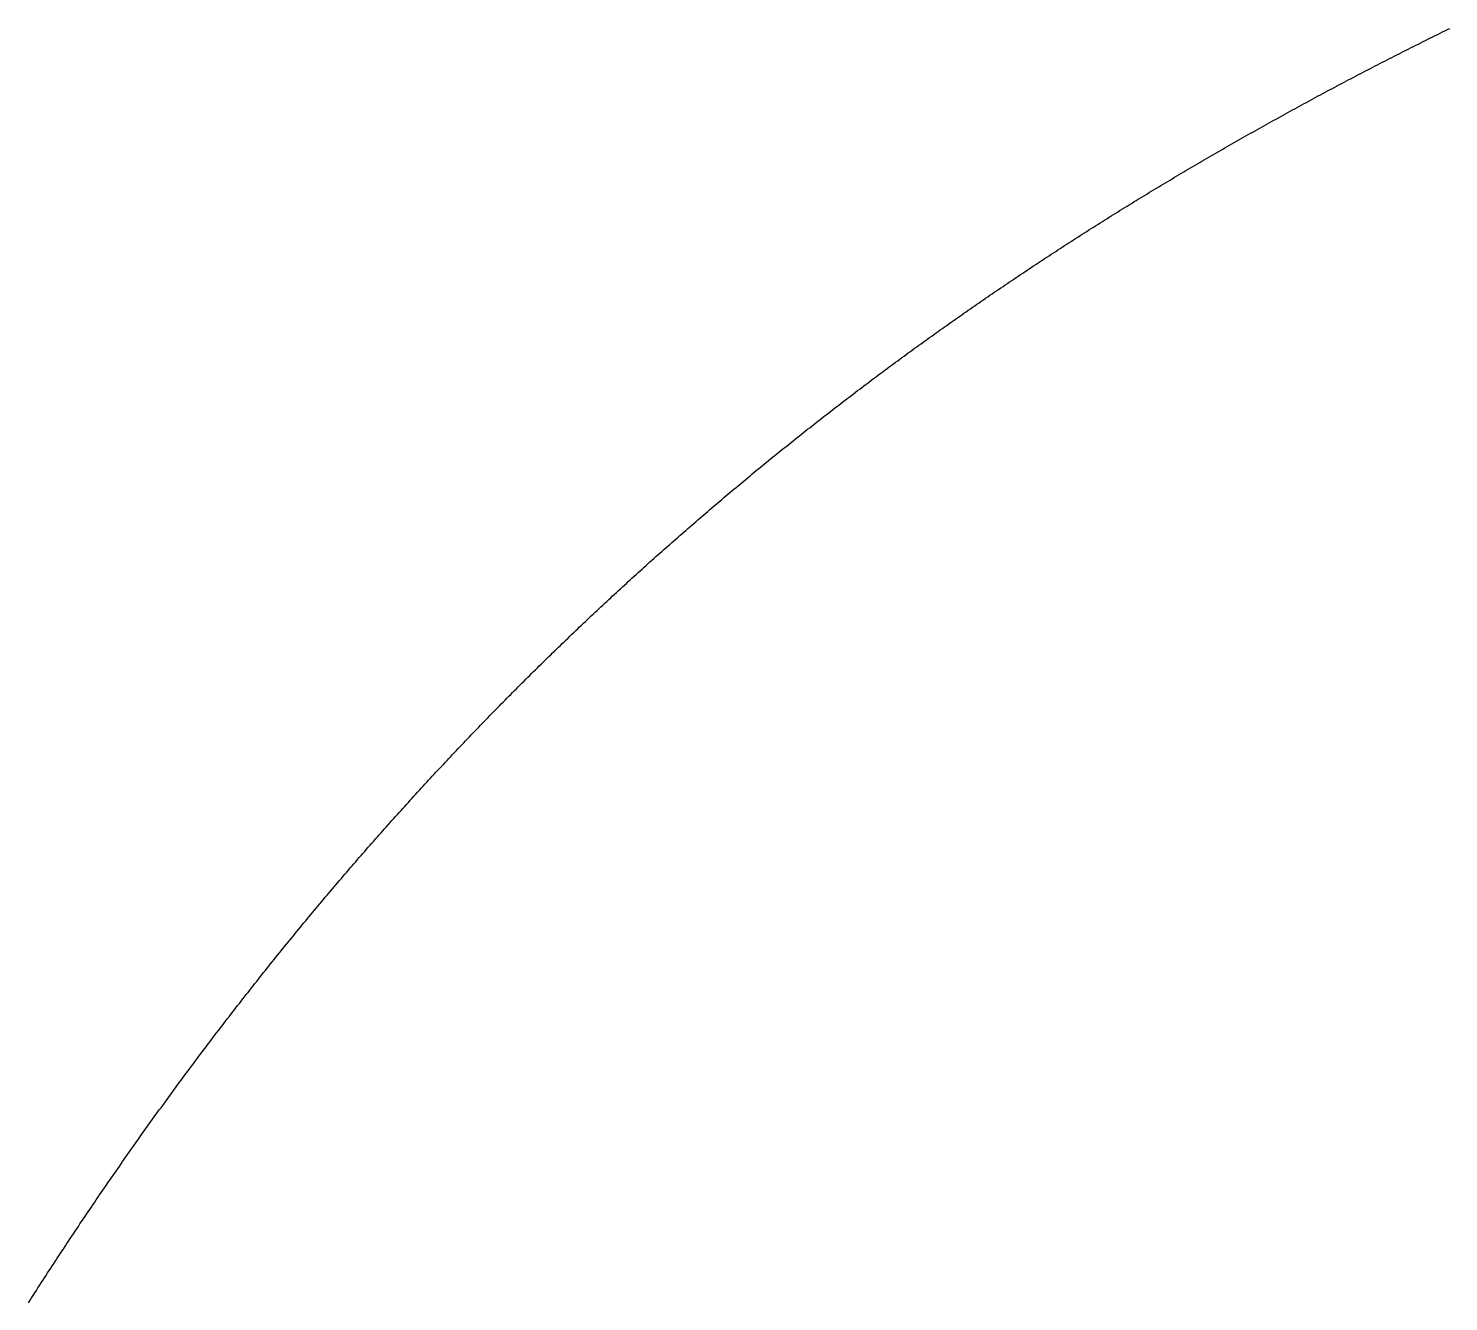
# Model space of a CAD drawing. Header units: millimetres. Extents: x 88 to 97873, y 32 to 55088.
# Drawn here: x 47987.84 to 47993.02, y 5237.54 to 5242.18 of the extents above; entities that cross this region are included whole.
import ezdxf

# ---------------------------------------------------------------- set-up
doc = ezdxf.new("R2010")
doc.units = ezdxf.units.MM
doc.header["$LTSCALE"] = 0.3

msp = doc.modelspace()

# ---------------------------------------------------------------- linework, layer by layer
for p, q in [((47992.9515, 5242.1432), (47992.9604, 5242.1476)), ((47992.9604, 5242.1476), (47992.9692, 5242.1519)), ((47992.9692, 5242.1519), (47992.978, 5242.1563)), ((47992.978, 5242.1563), (47992.9868, 5242.1607)), ((47992.9868, 5242.1607), (47992.9957, 5242.165)), ((47992.9957, 5242.165), (47993.0045, 5242.1694)), ((47993.0045, 5242.1694), (47993.0133, 5242.1737)), ((47993.0133, 5242.1737), (47993.0222, 5242.1781)), ((47992.8461, 5242.0903), (47992.8549, 5242.0947)), ((47992.8549, 5242.0947), (47992.8637, 5242.0992)), ((47992.8637, 5242.0992), (47992.8724, 5242.1036)), ((47992.8724, 5242.1036), (47992.8812, 5242.108)), ((47992.8812, 5242.108), (47992.89, 5242.1124)), ((47992.89, 5242.1124), (47992.8988, 5242.1168)), ((47992.8988, 5242.1168), (47992.9075, 5242.1212)), ((47992.9075, 5242.1212), (47992.9163, 5242.1256)), ((47992.9163, 5242.1256), (47992.9251, 5242.13)), ((47992.9251, 5242.13), (47992.9339, 5242.1344)), ((47992.9339, 5242.1344), (47992.9427, 5242.1388)), ((47992.9427, 5242.1388), (47992.9515, 5242.1432)), ((47992.7414, 5242.0367), (47992.7501, 5242.0412)), ((47992.7501, 5242.0412), (47992.7588, 5242.0457)), ((47992.7588, 5242.0457), (47992.7675, 5242.0502)), ((47992.7675, 5242.0502), (47992.7763, 5242.0546)), ((47992.7763, 5242.0546), (47992.785, 5242.0591)), ((47992.785, 5242.0591), (47992.7937, 5242.0636)), ((47992.7937, 5242.0636), (47992.8024, 5242.068)), ((47992.8024, 5242.068), (47992.8112, 5242.0725)), ((47992.8112, 5242.0725), (47992.8199, 5242.077)), ((47992.8199, 5242.077), (47992.8286, 5242.0814)), ((47992.8286, 5242.0814), (47992.8374, 5242.0859)), ((47992.8374, 5242.0859), (47992.8461, 5242.0903)), ((47992.6461, 5241.9869), (47992.6547, 5241.9914)), ((47992.6547, 5241.9914), (47992.6634, 5241.996)), ((47992.6634, 5241.996), (47992.672, 5242.0005)), ((47992.672, 5242.0005), (47992.6807, 5242.0051)), ((47992.6807, 5242.0051), (47992.6893, 5242.0096)), ((47992.6893, 5242.0096), (47992.698, 5242.0141)), ((47992.698, 5242.0141), (47992.7067, 5242.0186)), ((47992.7067, 5242.0186), (47992.7154, 5242.0232)), ((47992.7154, 5242.0232), (47992.7241, 5242.0277)), ((47992.7241, 5242.0277), (47992.7327, 5242.0322)), ((47992.7327, 5242.0322), (47992.7414, 5242.0367)), ((47992.5513, 5241.9365), (47992.5599, 5241.9411)), ((47992.5599, 5241.9411), (47992.5685, 5241.9457)), ((47992.5685, 5241.9457), (47992.5771, 5241.9503)), ((47992.5771, 5241.9503), (47992.5857, 5241.9549)), ((47992.5857, 5241.9549), (47992.5943, 5241.9595)), ((47992.5943, 5241.9595), (47992.6029, 5241.9641)), ((47992.6029, 5241.9641), (47992.6115, 5241.9686)), ((47992.6115, 5241.9686), (47992.6202, 5241.9732)), ((47992.6202, 5241.9732), (47992.6288, 5241.9778)), ((47992.6288, 5241.9778), (47992.6374, 5241.9823)), ((47992.6374, 5241.9823), (47992.6461, 5241.9869)), ((47992.4485, 5241.8808), (47992.457, 5241.8855)), ((47992.457, 5241.8855), (47992.4656, 5241.8901)), ((47992.4656, 5241.8901), (47992.4741, 5241.8948)), ((47992.4741, 5241.8948), (47992.4827, 5241.8994)), ((47992.4827, 5241.8994), (47992.4912, 5241.9041)), ((47992.4912, 5241.9041), (47992.4998, 5241.9087)), ((47992.4998, 5241.9087), (47992.5084, 5241.9134)), ((47992.5084, 5241.9134), (47992.5169, 5241.918)), ((47992.5169, 5241.918), (47992.5255, 5241.9226)), ((47992.5255, 5241.9226), (47992.5341, 5241.9273)), ((47992.5341, 5241.9273), (47992.5427, 5241.9319)), ((47992.5427, 5241.9319), (47992.5513, 5241.9365)), ((47992.3549, 5241.8291), (47992.3634, 5241.8338)), ((47992.3634, 5241.8338), (47992.3719, 5241.8385)), ((47992.3719, 5241.8385), (47992.3804, 5241.8432)), ((47992.3804, 5241.8432), (47992.3889, 5241.848)), ((47992.3889, 5241.848), (47992.3974, 5241.8527)), ((47992.3974, 5241.8527), (47992.4059, 5241.8574)), ((47992.4059, 5241.8574), (47992.4144, 5241.8621)), ((47992.4144, 5241.8621), (47992.4229, 5241.8667)), ((47992.4229, 5241.8667), (47992.4314, 5241.8714)), ((47992.4314, 5241.8714), (47992.44, 5241.8761)), ((47992.44, 5241.8761), (47992.4485, 5241.8808)), ((47992.2703, 5241.7815), (47992.2788, 5241.7863)), ((47992.2788, 5241.7863), (47992.2872, 5241.7911)), ((47992.2872, 5241.7911), (47992.2956, 5241.7958)), ((47992.2956, 5241.7958), (47992.3041, 5241.8006)), ((47992.3041, 5241.8006), (47992.3126, 5241.8054)), ((47992.3126, 5241.8054), (47992.321, 5241.8101)), ((47992.321, 5241.8101), (47992.3295, 5241.8149)), ((47992.3295, 5241.8149), (47992.338, 5241.8196)), ((47992.338, 5241.8196), (47992.3464, 5241.8243)), ((47992.3464, 5241.8243), (47992.3549, 5241.8291)), ((47992.1778, 5241.7286), (47992.1862, 5241.7334)), ((47992.1862, 5241.7334), (47992.1946, 5241.7382)), ((47992.1946, 5241.7382), (47992.203, 5241.7431)), ((47992.203, 5241.7431), (47992.2114, 5241.7479)), ((47992.2114, 5241.7479), (47992.2198, 5241.7527)), ((47992.2198, 5241.7527), (47992.2282, 5241.7575)), ((47992.2282, 5241.7575), (47992.2366, 5241.7623)), ((47992.2366, 5241.7623), (47992.245, 5241.7671)), ((47992.245, 5241.7671), (47992.2535, 5241.7719)), ((47992.2535, 5241.7719), (47992.2619, 5241.7767)), ((47992.2619, 5241.7767), (47992.2703, 5241.7815)), ((47992.0859, 5241.675), (47992.0942, 5241.6799)), ((47992.0942, 5241.6799), (47992.1025, 5241.6848)), ((47992.1025, 5241.6848), (47992.1109, 5241.6897)), ((47992.1109, 5241.6897), (47992.1192, 5241.6945)), ((47992.1192, 5241.6945), (47992.1276, 5241.6994)), ((47992.1276, 5241.6994), (47992.1359, 5241.7043)), ((47992.1359, 5241.7043), (47992.1443, 5241.7092)), ((47992.1443, 5241.7092), (47992.1527, 5241.714)), ((47992.1527, 5241.714), (47992.161, 5241.7189)), ((47992.161, 5241.7189), (47992.1694, 5241.7237)), ((47992.1694, 5241.7237), (47992.1778, 5241.7286)), ((47992.0028, 5241.6257), (47992.0111, 5241.6306)), ((47992.0111, 5241.6306), (47992.0193, 5241.6356)), ((47992.0193, 5241.6356), (47992.0276, 5241.6405)), ((47992.0276, 5241.6405), (47992.0359, 5241.6455)), ((47992.0359, 5241.6455), (47992.0443, 5241.6504)), ((47992.0443, 5241.6504), (47992.0526, 5241.6553)), ((47992.0526, 5241.6553), (47992.0609, 5241.6602)), ((47992.0609, 5241.6602), (47992.0692, 5241.6652)), ((47992.0692, 5241.6652), (47992.0775, 5241.6701)), ((47992.0775, 5241.6701), (47992.0859, 5241.675)), ((47991.9119, 5241.5708), (47991.9201, 5241.5758)), ((47991.9201, 5241.5758), (47991.9284, 5241.5809)), ((47991.9284, 5241.5809), (47991.9366, 5241.5859)), ((47991.9366, 5241.5859), (47991.9449, 5241.5909)), ((47991.9449, 5241.5909), (47991.9531, 5241.5958)), ((47991.9531, 5241.5958), (47991.9614, 5241.6008)), ((47991.9614, 5241.6008), (47991.9697, 5241.6058)), ((47991.9697, 5241.6058), (47991.9779, 5241.6108)), ((47991.9779, 5241.6108), (47991.9862, 5241.6158)), ((47991.9862, 5241.6158), (47991.9945, 5241.6207)), ((47991.9945, 5241.6207), (47992.0028, 5241.6257)), ((47991.8298, 5241.5204), (47991.838, 5241.5255)), ((47991.838, 5241.5255), (47991.8462, 5241.5305)), ((47991.8462, 5241.5305), (47991.8544, 5241.5356)), ((47991.8544, 5241.5356), (47991.8626, 5241.5406)), ((47991.8626, 5241.5406), (47991.8708, 5241.5457)), ((47991.8708, 5241.5457), (47991.879, 5241.5507)), ((47991.879, 5241.5507), (47991.8872, 5241.5558)), ((47991.8872, 5241.5558), (47991.8954, 5241.5608)), ((47991.8954, 5241.5608), (47991.9037, 5241.5658)), ((47991.9037, 5241.5658), (47991.9119, 5241.5708)), ((47991.7481, 5241.4694), (47991.7562, 5241.4745)), ((47991.7562, 5241.4745), (47991.7644, 5241.4796)), ((47991.7644, 5241.4796), (47991.7726, 5241.4847)), ((47991.7726, 5241.4847), (47991.7807, 5241.4898)), ((47991.7807, 5241.4898), (47991.7889, 5241.4949)), ((47991.7889, 5241.4949), (47991.797, 5241.5)), ((47991.797, 5241.5), (47991.8052, 5241.5051)), ((47991.8052, 5241.5051), (47991.8134, 5241.5102)), ((47991.8134, 5241.5102), (47991.8216, 5241.5153)), ((47991.8216, 5241.5153), (47991.8298, 5241.5204)), ((47991.6669, 5241.4178), (47991.675, 5241.423)), ((47991.675, 5241.423), (47991.6831, 5241.4282)), ((47991.6831, 5241.4282), (47991.6912, 5241.4333)), ((47991.6912, 5241.4333), (47991.6993, 5241.4385)), ((47991.6993, 5241.4385), (47991.7074, 5241.4437)), ((47991.7074, 5241.4437), (47991.7156, 5241.4488)), ((47991.7156, 5241.4488), (47991.7237, 5241.454)), ((47991.7237, 5241.454), (47991.7318, 5241.4591)), ((47991.7318, 5241.4591), (47991.74, 5241.4642)), ((47991.74, 5241.4642), (47991.7481, 5241.4694)), ((47991.5862, 5241.3657), (47991.5942, 5241.3709)), ((47991.5942, 5241.3709), (47991.6023, 5241.3761)), ((47991.6023, 5241.3761), (47991.6103, 5241.3814)), ((47991.6103, 5241.3814), (47991.6184, 5241.3866)), ((47991.6184, 5241.3866), (47991.6265, 5241.3918)), ((47991.6265, 5241.3918), (47991.6345, 5241.397)), ((47991.6345, 5241.397), (47991.6426, 5241.4022)), ((47991.6426, 5241.4022), (47991.6507, 5241.4074)), ((47991.6507, 5241.4074), (47991.6588, 5241.4126)), ((47991.6588, 5241.4126), (47991.6669, 5241.4178)), ((47991.5059, 5241.3129), (47991.5139, 5241.3182)), ((47991.5139, 5241.3182), (47991.5219, 5241.3235)), ((47991.5219, 5241.3235), (47991.5299, 5241.3288)), ((47991.5299, 5241.3288), (47991.5379, 5241.3341)), ((47991.5379, 5241.3341), (47991.5459, 5241.3394)), ((47991.5459, 5241.3394), (47991.554, 5241.3446)), ((47991.554, 5241.3446), (47991.562, 5241.3499)), ((47991.562, 5241.3499), (47991.5701, 5241.3552)), ((47991.5701, 5241.3552), (47991.5781, 5241.3604)), ((47991.5781, 5241.3604), (47991.5862, 5241.3657)), ((47991.426, 5241.2596), (47991.434, 5241.265)), ((47991.434, 5241.265), (47991.442, 5241.2704)), ((47991.442, 5241.2704), (47991.4499, 5241.2757)), ((47991.4499, 5241.2757), (47991.4579, 5241.281)), ((47991.4579, 5241.281), (47991.4659, 5241.2864)), ((47991.4659, 5241.2864), (47991.4739, 5241.2917)), ((47991.4739, 5241.2917), (47991.4819, 5241.297)), ((47991.4819, 5241.297), (47991.4899, 5241.3023)), ((47991.4899, 5241.3023), (47991.4979, 5241.3076)), ((47991.4979, 5241.3076), (47991.5059, 5241.3129)), ((47991.3546, 5241.2112), (47991.3625, 5241.2166)), ((47991.3625, 5241.2166), (47991.3704, 5241.222)), ((47991.3704, 5241.222), (47991.3783, 5241.2274)), ((47991.3783, 5241.2274), (47991.3863, 5241.2328)), ((47991.3863, 5241.2328), (47991.3942, 5241.2382)), ((47991.3942, 5241.2382), (47991.4022, 5241.2435)), ((47991.4022, 5241.2435), (47991.4101, 5241.2489)), ((47991.4101, 5241.2489), (47991.4181, 5241.2543)), ((47991.4181, 5241.2543), (47991.426, 5241.2596)), ((47991.2756, 5241.1568), (47991.2835, 5241.1622)), ((47991.2835, 5241.1622), (47991.2913, 5241.1677)), ((47991.2913, 5241.1677), (47991.2992, 5241.1731)), ((47991.2992, 5241.1731), (47991.3071, 5241.1786)), ((47991.3071, 5241.1786), (47991.315, 5241.184)), ((47991.315, 5241.184), (47991.3229, 5241.1895)), ((47991.3229, 5241.1895), (47991.3308, 5241.1949)), ((47991.3308, 5241.1949), (47991.3387, 5241.2003)), ((47991.3387, 5241.2003), (47991.3466, 5241.2058)), ((47991.3466, 5241.2058), (47991.3546, 5241.2112)), ((47991.2049, 5241.1073), (47991.2127, 5241.1128)), ((47991.2127, 5241.1128), (47991.2206, 5241.1183)), ((47991.2206, 5241.1183), (47991.2284, 5241.1238)), ((47991.2284, 5241.1238), (47991.2363, 5241.1293)), ((47991.2363, 5241.1293), (47991.2441, 5241.1348)), ((47991.2441, 5241.1348), (47991.252, 5241.1403)), ((47991.252, 5241.1403), (47991.2598, 5241.1458)), ((47991.2598, 5241.1458), (47991.2677, 5241.1513)), ((47991.2677, 5241.1513), (47991.2756, 5241.1568)), ((47991.1268, 5241.0517), (47991.1346, 5241.0573)), ((47991.1346, 5241.0573), (47991.1423, 5241.0629)), ((47991.1423, 5241.0629), (47991.1502, 5241.0685)), ((47991.1502, 5241.0685), (47991.158, 5241.074)), ((47991.158, 5241.074), (47991.1658, 5241.0796)), ((47991.1658, 5241.0796), (47991.1736, 5241.0851)), ((47991.1736, 5241.0851), (47991.1814, 5241.0907)), ((47991.1814, 5241.0907), (47991.1892, 5241.0962)), ((47991.1892, 5241.0962), (47991.1971, 5241.1018)), ((47991.1971, 5241.1018), (47991.2049, 5241.1073)), ((47991.0568, 5241.0012), (47991.0646, 5241.0069)), ((47991.0646, 5241.0069), (47991.0723, 5241.0125)), ((47991.0723, 5241.0125), (47991.0801, 5241.0181)), ((47991.0801, 5241.0181), (47991.0879, 5241.0237)), ((47991.0879, 5241.0237), (47991.0956, 5241.0293)), ((47991.0956, 5241.0293), (47991.1034, 5241.035)), ((47991.1034, 5241.035), (47991.1112, 5241.0406)), ((47991.1112, 5241.0406), (47991.119, 5241.0461)), ((47991.119, 5241.0461), (47991.1268, 5241.0517)), ((47990.9873, 5240.9502), (47990.995, 5240.9559)), ((47990.995, 5240.9559), (47991.0027, 5240.9616)), ((47991.0027, 5240.9616), (47991.0104, 5240.9673)), ((47991.0104, 5240.9673), (47991.0181, 5240.973)), ((47991.0181, 5240.973), (47991.0259, 5240.9786)), ((47991.0259, 5240.9786), (47991.0336, 5240.9843)), ((47991.0336, 5240.9843), (47991.0413, 5240.9899)), ((47991.0413, 5240.9899), (47991.0491, 5240.9956)), ((47991.0491, 5240.9956), (47991.0568, 5241.0012)), ((47990.918, 5240.8987), (47990.9257, 5240.9045)), ((47990.9257, 5240.9045), (47990.9334, 5240.9102)), ((47990.9334, 5240.9102), (47990.9411, 5240.9159)), ((47990.9411, 5240.9159), (47990.9488, 5240.9217)), ((47990.9488, 5240.9217), (47990.9565, 5240.9274)), ((47990.9565, 5240.9274), (47990.9641, 5240.9331)), ((47990.9641, 5240.9331), (47990.9718, 5240.9388)), ((47990.9718, 5240.9388), (47990.9796, 5240.9445)), ((47990.9796, 5240.9445), (47990.9873, 5240.9502)), ((47990.8492, 5240.8467), (47990.8568, 5240.8525)), ((47990.8568, 5240.8525), (47990.8645, 5240.8583)), ((47990.8645, 5240.8583), (47990.8721, 5240.8641)), ((47990.8721, 5240.8641), (47990.8798, 5240.8699)), ((47990.8798, 5240.8699), (47990.8874, 5240.8757)), ((47990.8874, 5240.8757), (47990.8951, 5240.8814)), ((47990.8951, 5240.8814), (47990.9027, 5240.8872)), ((47990.9027, 5240.8872), (47990.9104, 5240.893)), ((47990.9104, 5240.893), (47990.918, 5240.8987)), ((47990.7807, 5240.7942), (47990.7883, 5240.8001)), ((47990.7883, 5240.8001), (47990.7959, 5240.8059)), ((47990.7959, 5240.8059), (47990.8035, 5240.8118)), ((47990.8035, 5240.8118), (47990.8111, 5240.8176)), ((47990.8111, 5240.8176), (47990.8187, 5240.8234)), ((47990.8187, 5240.8234), (47990.8263, 5240.8293)), ((47990.8263, 5240.8293), (47990.8339, 5240.8351)), ((47990.8339, 5240.8351), (47990.8416, 5240.8409)), ((47990.8416, 5240.8409), (47990.8492, 5240.8467)), ((47990.7126, 5240.7412), (47990.7201, 5240.7471)), ((47990.7201, 5240.7471), (47990.7277, 5240.753)), ((47990.7277, 5240.753), (47990.7352, 5240.7589)), ((47990.7352, 5240.7589), (47990.7428, 5240.7648)), ((47990.7428, 5240.7648), (47990.7504, 5240.7707)), ((47990.7504, 5240.7707), (47990.758, 5240.7766)), ((47990.758, 5240.7766), (47990.7655, 5240.7825)), ((47990.7655, 5240.7825), (47990.7731, 5240.7883)), ((47990.7731, 5240.7883), (47990.7807, 5240.7942)), ((47990.6523, 5240.6936), (47990.6598, 5240.6996)), ((47990.6598, 5240.6996), (47990.6673, 5240.7056)), ((47990.6673, 5240.7056), (47990.6749, 5240.7115)), ((47990.6749, 5240.7115), (47990.6824, 5240.7175)), ((47990.6824, 5240.7175), (47990.6899, 5240.7234)), ((47990.6899, 5240.7234), (47990.6975, 5240.7294)), ((47990.6975, 5240.7294), (47990.705, 5240.7353)), ((47990.705, 5240.7353), (47990.7126, 5240.7412)), ((47990.5848, 5240.6397), (47990.5923, 5240.6457)), ((47990.5923, 5240.6457), (47990.5998, 5240.6517)), ((47990.5998, 5240.6517), (47990.6073, 5240.6577)), ((47990.6073, 5240.6577), (47990.6148, 5240.6637)), ((47990.6148, 5240.6637), (47990.6223, 5240.6697)), ((47990.6223, 5240.6697), (47990.6298, 5240.6757)), ((47990.6298, 5240.6757), (47990.6373, 5240.6817)), ((47990.6373, 5240.6817), (47990.6448, 5240.6877)), ((47990.6448, 5240.6877), (47990.6523, 5240.6936)), ((47990.5251, 5240.5912), (47990.5326, 5240.5973)), ((47990.5326, 5240.5973), (47990.54, 5240.6034)), ((47990.54, 5240.6034), (47990.5475, 5240.6094)), ((47990.5475, 5240.6094), (47990.5549, 5240.6155)), ((47990.5549, 5240.6155), (47990.5624, 5240.6216)), ((47990.5624, 5240.6216), (47990.5699, 5240.6276)), ((47990.5699, 5240.6276), (47990.5773, 5240.6336)), ((47990.5773, 5240.6336), (47990.5848, 5240.6397)), ((47990.4583, 5240.5363), (47990.4657, 5240.5424)), ((47990.4657, 5240.5424), (47990.4732, 5240.5485)), ((47990.4732, 5240.5485), (47990.4806, 5240.5547)), ((47990.4806, 5240.5547), (47990.488, 5240.5608)), ((47990.488, 5240.5608), (47990.4954, 5240.5669)), ((47990.4954, 5240.5669), (47990.5028, 5240.573)), ((47990.5028, 5240.573), (47990.5103, 5240.5791)), ((47990.5103, 5240.5791), (47990.5177, 5240.5852)), ((47990.5177, 5240.5852), (47990.5251, 5240.5912)), ((47990.3993, 5240.487), (47990.4066, 5240.4932)), ((47990.4066, 5240.4932), (47990.414, 5240.4993)), ((47990.414, 5240.4993), (47990.4214, 5240.5055)), ((47990.4214, 5240.5055), (47990.4288, 5240.5117)), ((47990.4288, 5240.5117), (47990.4362, 5240.5178)), ((47990.4362, 5240.5178), (47990.4435, 5240.524)), ((47990.4435, 5240.524), (47990.4509, 5240.5301)), ((47990.4509, 5240.5301), (47990.4583, 5240.5363)), ((47990.3331, 5240.431), (47990.3404, 5240.4373)), ((47990.3404, 5240.4373), (47990.3478, 5240.4435)), ((47990.3478, 5240.4435), (47990.3551, 5240.4497)), ((47990.3551, 5240.4497), (47990.3625, 5240.4559)), ((47990.3625, 5240.4559), (47990.3698, 5240.4622)), ((47990.3698, 5240.4622), (47990.3772, 5240.4684)), ((47990.3772, 5240.4684), (47990.3845, 5240.4746)), ((47990.3845, 5240.4746), (47990.3919, 5240.4808)), ((47990.3919, 5240.4808), (47990.3993, 5240.487)), ((47990.2746, 5240.3808), (47990.2819, 5240.3871)), ((47990.2819, 5240.3871), (47990.2892, 5240.3934)), ((47990.2892, 5240.3934), (47990.2965, 5240.3997)), ((47990.2965, 5240.3997), (47990.3038, 5240.406)), ((47990.3038, 5240.406), (47990.3111, 5240.4122)), ((47990.3111, 5240.4122), (47990.3185, 5240.4185)), ((47990.3185, 5240.4185), (47990.3258, 5240.4248)), ((47990.3258, 5240.4248), (47990.3331, 5240.431)), ((47990.2164, 5240.3302), (47990.2236, 5240.3365)), ((47990.2236, 5240.3365), (47990.2309, 5240.3429)), ((47990.2309, 5240.3429), (47990.2382, 5240.3492)), ((47990.2382, 5240.3492), (47990.2455, 5240.3556)), ((47990.2455, 5240.3556), (47990.2527, 5240.3619)), ((47990.2527, 5240.3619), (47990.26, 5240.3682)), ((47990.26, 5240.3682), (47990.2673, 5240.3745)), ((47990.2673, 5240.3745), (47990.2746, 5240.3808)), ((47990.1584, 5240.2792), (47990.1657, 5240.2856)), ((47990.1657, 5240.2856), (47990.1729, 5240.292)), ((47990.1729, 5240.292), (47990.1801, 5240.2983)), ((47990.1801, 5240.2983), (47990.1874, 5240.3047)), ((47990.1874, 5240.3047), (47990.1946, 5240.3111)), ((47990.1946, 5240.3111), (47990.2019, 5240.3175)), ((47990.2019, 5240.3175), (47990.2091, 5240.3238)), ((47990.2091, 5240.3238), (47990.2164, 5240.3302)), ((47990.1007, 5240.2277), (47990.1079, 5240.2341)), ((47990.1079, 5240.2341), (47990.1151, 5240.2406)), ((47990.1151, 5240.2406), (47990.1223, 5240.247)), ((47990.1223, 5240.247), (47990.1295, 5240.2535)), ((47990.1295, 5240.2535), (47990.1368, 5240.2599)), ((47990.1368, 5240.2599), (47990.144, 5240.2663)), ((47990.144, 5240.2663), (47990.1512, 5240.2727)), ((47990.1512, 5240.2727), (47990.1584, 5240.2792)), ((47990.0433, 5240.1758), (47990.0505, 5240.1823)), ((47990.0505, 5240.1823), (47990.0577, 5240.1888)), ((47990.0577, 5240.1888), (47990.0648, 5240.1953)), ((47990.0648, 5240.1953), (47990.072, 5240.2018)), ((47990.072, 5240.2018), (47990.0792, 5240.2083)), ((47990.0792, 5240.2083), (47990.0864, 5240.2147)), ((47990.0864, 5240.2147), (47990.0935, 5240.2212)), ((47990.0935, 5240.2212), (47990.1007, 5240.2277)), ((47989.9862, 5240.1234), (47989.9933, 5240.13)), ((47989.9933, 5240.13), (47990.0004, 5240.1366)), ((47990.0004, 5240.1366), (47990.0076, 5240.1431)), ((47990.0076, 5240.1431), (47990.0147, 5240.1497)), ((47990.0147, 5240.1497), (47990.0219, 5240.1562)), ((47990.0219, 5240.1562), (47990.029, 5240.1627)), ((47990.029, 5240.1627), (47990.0362, 5240.1693)), ((47990.0362, 5240.1693), (47990.0433, 5240.1758)), ((47989.9293, 5240.0707), (47989.9364, 5240.0773)), ((47989.9364, 5240.0773), (47989.9435, 5240.0839)), ((47989.9435, 5240.0839), (47989.9506, 5240.0905)), ((47989.9506, 5240.0905), (47989.9577, 5240.0971)), ((47989.9577, 5240.0971), (47989.9648, 5240.1037)), ((47989.9648, 5240.1037), (47989.9719, 5240.1103)), ((47989.9719, 5240.1103), (47989.9791, 5240.1169)), ((47989.9791, 5240.1169), (47989.9862, 5240.1234)), ((47989.8727, 5240.0174), (47989.8798, 5240.0241)), ((47989.8798, 5240.0241), (47989.8868, 5240.0308)), ((47989.8868, 5240.0308), (47989.8939, 5240.0374)), ((47989.8939, 5240.0374), (47989.901, 5240.0441)), ((47989.901, 5240.0441), (47989.9081, 5240.0508)), ((47989.9081, 5240.0508), (47989.9151, 5240.0574)), ((47989.9151, 5240.0574), (47989.9222, 5240.064)), ((47989.9222, 5240.064), (47989.9293, 5240.0707)), ((47989.8164, 5239.9638), (47989.8234, 5239.9705)), ((47989.8234, 5239.9705), (47989.8304, 5239.9772)), ((47989.8304, 5239.9772), (47989.8375, 5239.984)), ((47989.8375, 5239.984), (47989.8445, 5239.9907)), ((47989.8445, 5239.9907), (47989.8516, 5239.9974)), ((47989.8516, 5239.9974), (47989.8586, 5240.0041)), ((47989.8586, 5240.0041), (47989.8657, 5240.0108)), ((47989.8657, 5240.0108), (47989.8727, 5240.0174)), ((47989.7673, 5239.9165), (47989.7743, 5239.9232)), ((47989.7743, 5239.9232), (47989.7813, 5239.93)), ((47989.7813, 5239.93), (47989.7883, 5239.9368)), ((47989.7883, 5239.9368), (47989.7953, 5239.9435)), ((47989.7953, 5239.9435), (47989.8023, 5239.9503)), ((47989.8023, 5239.9503), (47989.8094, 5239.957)), ((47989.8094, 5239.957), (47989.8164, 5239.9638)), ((47989.7115, 5239.862), (47989.7184, 5239.8688)), ((47989.7184, 5239.8688), (47989.7254, 5239.8756)), ((47989.7254, 5239.8756), (47989.7324, 5239.8825)), ((47989.7324, 5239.8825), (47989.7394, 5239.8893)), ((47989.7394, 5239.8893), (47989.7463, 5239.8961)), ((47989.7463, 5239.8961), (47989.7533, 5239.9029)), ((47989.7533, 5239.9029), (47989.7603, 5239.9097)), ((47989.7603, 5239.9097), (47989.7673, 5239.9165)), ((47989.6628, 5239.8139), (47989.6698, 5239.8208)), ((47989.6698, 5239.8208), (47989.6767, 5239.8277)), ((47989.6767, 5239.8277), (47989.6837, 5239.8346)), ((47989.6837, 5239.8346), (47989.6906, 5239.8414)), ((47989.6906, 5239.8414), (47989.6976, 5239.8483)), ((47989.6976, 5239.8483), (47989.7045, 5239.8551)), ((47989.7045, 5239.8551), (47989.7115, 5239.862)), ((47989.6075, 5239.7586), (47989.6144, 5239.7655)), ((47989.6144, 5239.7655), (47989.6213, 5239.7725)), ((47989.6213, 5239.7725), (47989.6282, 5239.7794)), ((47989.6282, 5239.7794), (47989.6351, 5239.7863)), ((47989.6351, 5239.7863), (47989.6421, 5239.7932)), ((47989.6421, 5239.7932), (47989.649, 5239.8001)), ((47989.649, 5239.8001), (47989.6559, 5239.807)), ((47989.6559, 5239.807), (47989.6628, 5239.8139)), ((47989.5593, 5239.7098), (47989.5662, 5239.7168)), ((47989.5662, 5239.7168), (47989.5731, 5239.7238)), ((47989.5731, 5239.7238), (47989.5799, 5239.7307)), ((47989.5799, 5239.7307), (47989.5868, 5239.7377)), ((47989.5868, 5239.7377), (47989.5937, 5239.7447)), ((47989.5937, 5239.7447), (47989.6006, 5239.7516)), ((47989.6006, 5239.7516), (47989.6075, 5239.7586)), ((47989.5045, 5239.6536), (47989.5113, 5239.6606)), ((47989.5113, 5239.6606), (47989.5182, 5239.6677)), ((47989.5182, 5239.6677), (47989.525, 5239.6747)), ((47989.525, 5239.6747), (47989.5319, 5239.6817)), ((47989.5319, 5239.6817), (47989.5387, 5239.6888)), ((47989.5387, 5239.6888), (47989.5456, 5239.6958)), ((47989.5456, 5239.6958), (47989.5524, 5239.7028)), ((47989.5524, 5239.7028), (47989.5593, 5239.7098)), ((47989.4567, 5239.604), (47989.4635, 5239.6111)), ((47989.4635, 5239.6111), (47989.4703, 5239.6182)), ((47989.4703, 5239.6182), (47989.4772, 5239.6253)), ((47989.4772, 5239.6253), (47989.484, 5239.6324)), ((47989.484, 5239.6324), (47989.4908, 5239.6395)), ((47989.4908, 5239.6395), (47989.4976, 5239.6465)), ((47989.4976, 5239.6465), (47989.5045, 5239.6536)), ((47989.4091, 5239.5541), (47989.4159, 5239.5613)), ((47989.4159, 5239.5613), (47989.4227, 5239.5684)), ((47989.4227, 5239.5684), (47989.4295, 5239.5756)), ((47989.4295, 5239.5756), (47989.4363, 5239.5827)), ((47989.4363, 5239.5827), (47989.4431, 5239.5898)), ((47989.4431, 5239.5898), (47989.4499, 5239.5969)), ((47989.4499, 5239.5969), (47989.4567, 5239.604)), ((47989.3618, 5239.5039), (47989.3685, 5239.5111)), ((47989.3685, 5239.5111), (47989.3753, 5239.5183)), ((47989.3753, 5239.5183), (47989.382, 5239.5255)), ((47989.382, 5239.5255), (47989.3888, 5239.5327)), ((47989.3888, 5239.5327), (47989.3956, 5239.5398)), ((47989.3956, 5239.5398), (47989.4024, 5239.547)), ((47989.4024, 5239.547), (47989.4091, 5239.5541)), ((47989.3079, 5239.446), (47989.3146, 5239.4533)), ((47989.3146, 5239.4533), (47989.3213, 5239.4605)), ((47989.3213, 5239.4605), (47989.3281, 5239.4678)), ((47989.3281, 5239.4678), (47989.3348, 5239.475)), ((47989.3348, 5239.475), (47989.3415, 5239.4822)), ((47989.3415, 5239.4822), (47989.3483, 5239.4895)), ((47989.3483, 5239.4895), (47989.355, 5239.4967)), ((47989.355, 5239.4967), (47989.3618, 5239.5039)), ((47989.2609, 5239.395), (47989.2676, 5239.4023)), ((47989.2676, 5239.4023), (47989.2743, 5239.4096)), ((47989.2743, 5239.4096), (47989.281, 5239.4169)), ((47989.281, 5239.4169), (47989.2877, 5239.4242)), ((47989.2877, 5239.4242), (47989.2944, 5239.4315)), ((47989.2944, 5239.4315), (47989.3012, 5239.4388)), ((47989.3012, 5239.4388), (47989.3079, 5239.446)), ((47989.2142, 5239.3436), (47989.2209, 5239.351)), ((47989.2209, 5239.351), (47989.2275, 5239.3583)), ((47989.2275, 5239.3583), (47989.2342, 5239.3657)), ((47989.2342, 5239.3657), (47989.2409, 5239.373)), ((47989.2409, 5239.373), (47989.2476, 5239.3804)), ((47989.2476, 5239.3804), (47989.2542, 5239.3877)), ((47989.2542, 5239.3877), (47989.2609, 5239.395)), ((47989.1677, 5239.2919), (47989.1743, 5239.2993)), ((47989.1743, 5239.2993), (47989.1809, 5239.3067)), ((47989.1809, 5239.3067), (47989.1876, 5239.3141)), ((47989.1876, 5239.3141), (47989.1942, 5239.3215)), ((47989.1942, 5239.3215), (47989.2009, 5239.3289)), ((47989.2009, 5239.3289), (47989.2075, 5239.3362)), ((47989.2075, 5239.3362), (47989.2142, 5239.3436)), ((47989.1213, 5239.2398), (47989.1279, 5239.2472)), ((47989.1279, 5239.2472), (47989.1345, 5239.2547)), ((47989.1345, 5239.2547), (47989.1411, 5239.2621)), ((47989.1411, 5239.2621), (47989.1478, 5239.2696)), ((47989.1478, 5239.2696), (47989.1544, 5239.277)), ((47989.1544, 5239.277), (47989.161, 5239.2844)), ((47989.161, 5239.2844), (47989.1677, 5239.2919)), ((47989.0752, 5239.1873), (47989.0817, 5239.1948)), ((47989.0817, 5239.1948), (47989.0883, 5239.2023)), ((47989.0883, 5239.2023), (47989.0949, 5239.2098)), ((47989.0949, 5239.2098), (47989.1015, 5239.2173)), ((47989.1015, 5239.2173), (47989.1081, 5239.2248)), ((47989.1081, 5239.2248), (47989.1147, 5239.2323)), ((47989.1147, 5239.2323), (47989.1213, 5239.2398)), ((47989.0358, 5239.142), (47989.0423, 5239.1496)), ((47989.0423, 5239.1496), (47989.0489, 5239.1571)), ((47989.0489, 5239.1571), (47989.0554, 5239.1647)), ((47989.0554, 5239.1647), (47989.062, 5239.1722)), ((47989.062, 5239.1722), (47989.0686, 5239.1798)), ((47989.0686, 5239.1798), (47989.0752, 5239.1873)), ((47988.99, 5239.0888), (47988.9965, 5239.0965)), ((47988.9965, 5239.0965), (47989.003, 5239.1041)), ((47989.003, 5239.1041), (47989.0096, 5239.1117)), ((47989.0096, 5239.1117), (47989.0161, 5239.1193)), ((47989.0161, 5239.1193), (47989.0227, 5239.1269)), ((47989.0227, 5239.1269), (47989.0292, 5239.1344)), ((47989.0292, 5239.1344), (47989.0358, 5239.142)), ((47988.9444, 5239.0353), (47988.9509, 5239.043)), ((47988.9509, 5239.043), (47988.9574, 5239.0506)), ((47988.9574, 5239.0506), (47988.9639, 5239.0583)), ((47988.9639, 5239.0583), (47988.9704, 5239.0659)), ((47988.9704, 5239.0659), (47988.9769, 5239.0736)), ((47988.9769, 5239.0736), (47988.9834, 5239.0812)), ((47988.9834, 5239.0812), (47988.99, 5239.0888)), ((47988.899, 5238.9814), (47988.9055, 5238.9891)), ((47988.9055, 5238.9891), (47988.9119, 5238.9968)), ((47988.9119, 5238.9968), (47988.9184, 5239.0046)), ((47988.9184, 5239.0046), (47988.9249, 5239.0123)), ((47988.9249, 5239.0123), (47988.9314, 5239.0199)), ((47988.9314, 5239.0199), (47988.9379, 5239.0276)), ((47988.9379, 5239.0276), (47988.9444, 5239.0353)), ((47988.8602, 5238.9349), (47988.8667, 5238.9427)), ((47988.8667, 5238.9427), (47988.8731, 5238.9504)), ((47988.8731, 5238.9504), (47988.8796, 5238.9582)), ((47988.8796, 5238.9582), (47988.886, 5238.9659)), ((47988.886, 5238.9659), (47988.8925, 5238.9737)), ((47988.8925, 5238.9737), (47988.899, 5238.9814)), ((47988.8152, 5238.8803), (47988.8216, 5238.8881)), ((47988.8216, 5238.8881), (47988.828, 5238.8959)), ((47988.828, 5238.8959), (47988.8345, 5238.9037)), ((47988.8345, 5238.9037), (47988.8409, 5238.9115)), ((47988.8409, 5238.9115), (47988.8473, 5238.9193)), ((47988.8473, 5238.9193), (47988.8538, 5238.9271)), ((47988.8538, 5238.9271), (47988.8602, 5238.9349)), ((47988.7703, 5238.8253), (47988.7767, 5238.8332)), ((47988.7767, 5238.8332), (47988.7831, 5238.8411)), ((47988.7831, 5238.8411), (47988.7895, 5238.8489)), ((47988.7895, 5238.8489), (47988.7959, 5238.8568)), ((47988.7959, 5238.8568), (47988.8024, 5238.8646)), ((47988.8024, 5238.8646), (47988.8088, 5238.8725)), ((47988.8088, 5238.8725), (47988.8152, 5238.8803)), ((47988.7321, 5238.7779), (47988.7384, 5238.7858)), ((47988.7384, 5238.7858), (47988.7448, 5238.7937)), ((47988.7448, 5238.7937), (47988.7512, 5238.8016)), ((47988.7512, 5238.8016), (47988.7576, 5238.8095)), ((47988.7576, 5238.8095), (47988.764, 5238.8174)), ((47988.764, 5238.8174), (47988.7703, 5238.8253)), ((47988.6876, 5238.7222), (47988.6939, 5238.7302)), ((47988.6939, 5238.7302), (47988.7003, 5238.7382)), ((47988.7003, 5238.7382), (47988.7066, 5238.7461)), ((47988.7066, 5238.7461), (47988.713, 5238.7541)), ((47988.713, 5238.7541), (47988.7193, 5238.762)), ((47988.7193, 5238.762), (47988.7257, 5238.77)), ((47988.7257, 5238.77), (47988.7321, 5238.7779)), ((47988.6496, 5238.6742), (47988.6559, 5238.6822)), ((47988.6559, 5238.6822), (47988.6622, 5238.6902)), ((47988.6622, 5238.6902), (47988.6686, 5238.6982)), ((47988.6686, 5238.6982), (47988.6749, 5238.7062)), ((47988.6749, 5238.7062), (47988.6812, 5238.7142)), ((47988.6812, 5238.7142), (47988.6876, 5238.7222)), ((47988.6055, 5238.6178), (47988.6118, 5238.6258)), ((47988.6118, 5238.6258), (47988.6181, 5238.6339)), ((47988.6181, 5238.6339), (47988.6244, 5238.642)), ((47988.6244, 5238.642), (47988.6307, 5238.65)), ((47988.6307, 5238.65), (47988.637, 5238.6581)), ((47988.637, 5238.6581), (47988.6433, 5238.6661)), ((47988.6433, 5238.6661), (47988.6496, 5238.6742)), ((47988.5678, 5238.5691), (47988.5741, 5238.5772)), ((47988.5741, 5238.5772), (47988.5803, 5238.5854)), ((47988.5803, 5238.5854), (47988.5866, 5238.5935)), ((47988.5866, 5238.5935), (47988.5929, 5238.6016)), ((47988.5929, 5238.6016), (47988.5992, 5238.6097)), ((47988.5992, 5238.6097), (47988.6055, 5238.6178)), ((47988.5303, 5238.5202), (47988.5365, 5238.5284)), ((47988.5365, 5238.5284), (47988.5428, 5238.5365)), ((47988.5428, 5238.5365), (47988.549, 5238.5447)), ((47988.549, 5238.5447), (47988.5553, 5238.5528)), ((47988.5553, 5238.5528), (47988.5615, 5238.561)), ((47988.5615, 5238.561), (47988.5678, 5238.5691)), ((47988.4866, 5238.4627), (47988.4929, 5238.471)), ((47988.4929, 5238.471), (47988.4991, 5238.4792)), ((47988.4991, 5238.4792), (47988.5053, 5238.4874)), ((47988.5053, 5238.4874), (47988.5115, 5238.4956)), ((47988.5115, 5238.4956), (47988.5178, 5238.5038)), ((47988.5178, 5238.5038), (47988.524, 5238.512)), ((47988.524, 5238.512), (47988.5303, 5238.5202)), ((47988.4494, 5238.4132), (47988.4556, 5238.4215)), ((47988.4556, 5238.4215), (47988.4618, 5238.4297)), ((47988.4618, 5238.4297), (47988.468, 5238.438)), ((47988.468, 5238.438), (47988.4742, 5238.4462)), ((47988.4742, 5238.4462), (47988.4804, 5238.4545)), ((47988.4804, 5238.4545), (47988.4866, 5238.4627)), ((47988.4123, 5238.3633), (47988.4185, 5238.3717)), ((47988.4185, 5238.3717), (47988.4247, 5238.38)), ((47988.4247, 5238.38), (47988.4308, 5238.3883)), ((47988.4308, 5238.3883), (47988.437, 5238.3966)), ((47988.437, 5238.3966), (47988.4432, 5238.4049)), ((47988.4432, 5238.4049), (47988.4494, 5238.4132)), ((47988.3754, 5238.3132), (47988.3815, 5238.3216)), ((47988.3815, 5238.3216), (47988.3877, 5238.3299)), ((47988.3877, 5238.3299), (47988.3938, 5238.3383)), ((47988.3938, 5238.3383), (47988.4, 5238.3467)), ((47988.4, 5238.3467), (47988.4061, 5238.355)), ((47988.4061, 5238.355), (47988.4123, 5238.3633)), ((47988.3385, 5238.2628), (47988.3447, 5238.2712)), ((47988.3447, 5238.2712), (47988.3508, 5238.2796)), ((47988.3508, 5238.2796), (47988.3569, 5238.288)), ((47988.3569, 5238.288), (47988.3631, 5238.2964)), ((47988.3631, 5238.2964), (47988.3692, 5238.3048)), ((47988.3692, 5238.3048), (47988.3754, 5238.3132)), ((47988.2958, 5238.2036), (47988.3019, 5238.2121)), ((47988.3019, 5238.2121), (47988.308, 5238.2205)), ((47988.308, 5238.2205), (47988.3141, 5238.229)), ((47988.3141, 5238.229), (47988.3202, 5238.2375)), ((47988.3202, 5238.2375), (47988.3263, 5238.2459)), ((47988.3263, 5238.2459), (47988.3324, 5238.2543)), ((47988.3324, 5238.2543), (47988.3385, 5238.2628)), ((47988.2592, 5238.1525), (47988.2653, 5238.1611)), ((47988.2653, 5238.1611), (47988.2714, 5238.1696)), ((47988.2714, 5238.1696), (47988.2775, 5238.1781)), ((47988.2775, 5238.1781), (47988.2836, 5238.1866)), ((47988.2836, 5238.1866), (47988.2897, 5238.1951)), ((47988.2897, 5238.1951), (47988.2958, 5238.2036)), ((47988.2228, 5238.1012), (47988.2289, 5238.1098)), ((47988.2289, 5238.1098), (47988.235, 5238.1183)), ((47988.235, 5238.1183), (47988.241, 5238.1269)), ((47988.241, 5238.1269), (47988.2471, 5238.1354)), ((47988.2471, 5238.1354), (47988.2532, 5238.144)), ((47988.2532, 5238.144), (47988.2592, 5238.1525)), ((47988.1866, 5238.0495), (47988.1926, 5238.0582)), ((47988.1926, 5238.0582), (47988.1987, 5238.0668)), ((47988.1987, 5238.0668), (47988.2047, 5238.0754)), ((47988.2047, 5238.0754), (47988.2108, 5238.084)), ((47988.2108, 5238.084), (47988.2168, 5238.0926)), ((47988.2168, 5238.0926), (47988.2228, 5238.1012)), ((47988.1505, 5237.9976), (47988.1565, 5238.0063)), ((47988.1565, 5238.0063), (47988.1625, 5238.0149)), ((47988.1625, 5238.0149), (47988.1685, 5238.0236)), ((47988.1685, 5238.0236), (47988.1745, 5238.0322)), ((47988.1745, 5238.0322), (47988.1806, 5238.0409)), ((47988.1806, 5238.0409), (47988.1866, 5238.0495)), ((47988.1145, 5237.9453), (47988.1205, 5237.9541)), ((47988.1205, 5237.9541), (47988.1265, 5237.9628)), ((47988.1265, 5237.9628), (47988.1325, 5237.9715)), ((47988.1325, 5237.9715), (47988.1385, 5237.9802)), ((47988.1385, 5237.9802), (47988.1445, 5237.9889)), ((47988.1445, 5237.9889), (47988.1505, 5237.9976)), ((47988.0787, 5237.8928), (47988.0846, 5237.9016)), ((47988.0846, 5237.9016), (47988.0906, 5237.9104)), ((47988.0906, 5237.9104), (47988.0966, 5237.9191)), ((47988.0966, 5237.9191), (47988.1025, 5237.9279)), ((47988.1025, 5237.9279), (47988.1085, 5237.9366)), ((47988.1085, 5237.9366), (47988.1145, 5237.9453)), ((47988.0489, 5237.8488), (47988.0548, 5237.8576)), ((47988.0548, 5237.8576), (47988.0608, 5237.8664)), ((47988.0608, 5237.8664), (47988.0667, 5237.8752)), ((47988.0667, 5237.8752), (47988.0727, 5237.884)), ((47988.0727, 5237.884), (47988.0787, 5237.8928)), ((47988.0133, 5237.7957), (47988.0192, 5237.8046)), ((47988.0192, 5237.8046), (47988.0252, 5237.8134)), ((47988.0252, 5237.8134), (47988.0311, 5237.8223)), ((47988.0311, 5237.8223), (47988.037, 5237.8311)), ((47988.037, 5237.8311), (47988.043, 5237.84)), ((47988.043, 5237.84), (47988.0489, 5237.8488)), ((47987.9778, 5237.7423), (47987.9837, 5237.7512)), ((47987.9837, 5237.7512), (47987.9896, 5237.7601)), ((47987.9896, 5237.7601), (47987.9956, 5237.7691)), ((47987.9956, 5237.7691), (47988.0015, 5237.7779)), ((47988.0015, 5237.7779), (47988.0074, 5237.7868)), ((47988.0074, 5237.7868), (47988.0133, 5237.7957)), ((47987.9425, 5237.6886), (47987.9484, 5237.6976)), ((47987.9484, 5237.6976), (47987.9543, 5237.7066)), ((47987.9543, 5237.7066), (47987.9602, 5237.7155)), ((47987.9602, 5237.7155), (47987.9661, 5237.7245)), ((47987.9661, 5237.7245), (47987.9719, 5237.7334)), ((47987.9719, 5237.7334), (47987.9778, 5237.7423)), ((47987.9073, 5237.6346), (47987.9132, 5237.6437)), ((47987.9132, 5237.6437), (47987.919, 5237.6527)), ((47987.919, 5237.6527), (47987.9249, 5237.6617)), ((47987.9249, 5237.6617), (47987.9308, 5237.6707)), ((47987.9308, 5237.6707), (47987.9366, 5237.6796)), ((47987.9366, 5237.6796), (47987.9425, 5237.6886)), ((47987.8781, 5237.5894), (47987.8839, 5237.5985)), ((47987.8839, 5237.5985), (47987.8898, 5237.6075)), ((47987.8898, 5237.6075), (47987.8956, 5237.6166)), ((47987.8956, 5237.6166), (47987.9015, 5237.6256)), ((47987.9015, 5237.6256), (47987.9073, 5237.6346)), ((47987.8431, 5237.5348), (47987.849, 5237.544)), ((47987.849, 5237.544), (47987.8548, 5237.5531)), ((47987.8548, 5237.5531), (47987.8606, 5237.5622)), ((47987.8606, 5237.5622), (47987.8664, 5237.5712)), ((47987.8664, 5237.5712), (47987.8723, 5237.5803)), ((47987.8723, 5237.5803), (47987.8781, 5237.5894))]:
    msp.add_line(p, q)

doc.saveas('drawing.dxf')
